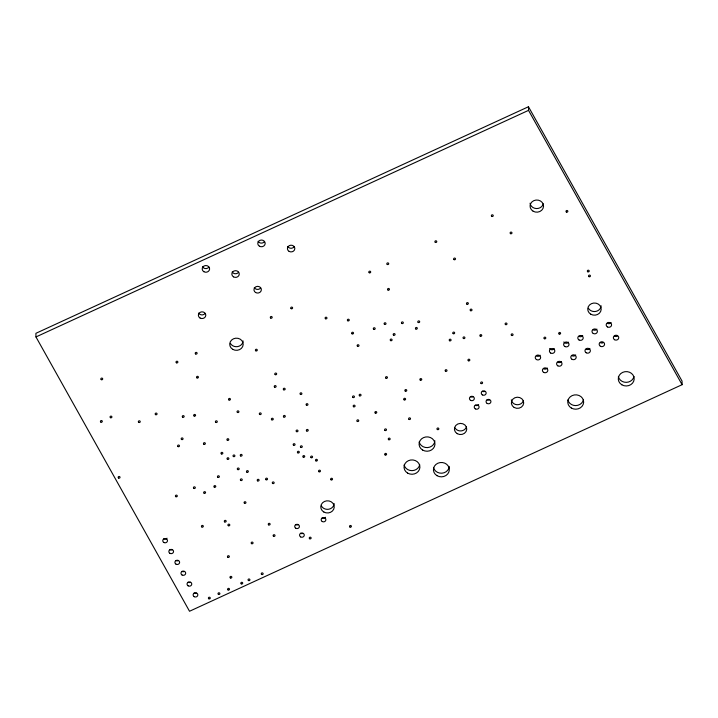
<?xml version="1.0" encoding="UTF-8"?>
<svg xmlns="http://www.w3.org/2000/svg" width="718" height="718" viewBox="0 0 718 718"><rect width="100%" height="100%" fill="white"/><g stroke="black" fill="none" stroke-linecap="round" stroke-linejoin="round"><path stroke-width="1.08" d="M528.475 106.74L35.9 333.314L35.963 336.939L189.525 611.26L682.1 384.686L682.037 381.061L528.475 106.74L528.538 110.366L682.1 384.686M35.963 336.939L528.538 110.366M243.106 340.942A6.731 6.085 -1 0 1 237.766 346.579A6.731 6.085 -1 0 1 230.379 343.392M543.293 203.831A6.731 6.085 -1 0 1 536.364 208.552A6.731 6.085 -1 0 1 530.055 203.203M334.157 503.587A6.731 6.085 -1 0 1 328.817 509.224A6.731 6.085 -1 0 1 321.431 506.028M601.119 305.796A6.731 6.085 -1 0 1 595.778 311.433A6.731 6.085 -1 0 1 588.392 308.237M325.425 517.265A2.36 2.136 -1 0 1 322.158 517.893M302.915 533.393A2.36 2.136 -1 0 1 300.564 533.286M298.06 524.723A2.36 2.136 -1 0 1 295.708 524.607M633.976 376.456A7.952 7.189 -1 0 1 626.249 382.353A7.952 7.189 -1 0 1 618.377 376.663M583.456 399.693A7.952 7.189 -1 0 1 575.728 405.589A7.952 7.189 -1 0 1 567.866 399.899M547.304 368.02A2.701 2.441 -1 0 1 543.562 368.738M561.494 361.486A2.701 2.441 -1 0 1 557.751 362.213M575.683 354.961A2.701 2.441 -1 0 1 571.941 355.679M589.873 348.436A2.701 2.441 -1 0 1 586.13 349.154M603.021 342.755A2.701 2.441 -1 0 1 600.329 342.63M617.211 336.23A2.701 2.441 -1 0 1 614.518 336.105M540.142 355.213A2.701 2.441 -1 0 1 536.4 355.931M554.332 348.688A2.701 2.441 -1 0 1 549.656 348.463M568.521 342.154A2.701 2.441 -1 0 1 563.845 341.939M582.711 335.629A2.701 2.441 -1 0 1 578.968 336.347M596.9 329.104A2.701 2.441 -1 0 1 593.158 329.822M611.09 322.579A2.701 2.441 -1 0 1 607.347 323.297M264.511 241.607A3.707 3.357 -1 0 1 258.094 241.302M294.156 246.759A3.707 3.357 -1 0 1 287.738 246.454M260.697 287.918A3.707 3.357 -1 0 1 254.28 287.613M208.938 267.087A3.707 3.357 -1 0 1 202.53 266.791M238.591 272.239A3.707 3.357 -1 0 1 232.174 271.934M205.124 313.398A3.707 3.357 -1 0 1 198.715 313.093M449.235 466.413A7.943 7.18 -1 0 1 441.902 473.198A7.943 7.18 -1 0 1 433.528 467.535M419.716 464.752A7.943 7.18 -1 0 1 411.988 470.64A7.943 7.18 -1 0 1 404.126 464.95M434.893 440.807A7.943 7.18 -1 0 1 427.56 447.583A7.943 7.18 -1 0 1 419.186 441.92M196.472 593.167A2.36 2.136 -1 0 1 194.12 593.059M190.405 582.325A2.36 2.136 -1 0 1 188.044 582.217M184.329 571.483A2.36 2.136 -1 0 1 181.977 571.366M178.261 560.641A2.36 2.136 -1 0 1 175.91 560.525M172.194 549.8A2.36 2.136 -1 0 1 169.843 549.683M167.034 538.213A2.36 2.136 -1 0 1 163.767 538.841M472.92 396.83A2.441 2.208 -1 0 1 470.487 396.713M484.749 391.391A2.441 2.208 -1 0 1 482.316 391.274M489.523 399.926A2.441 2.208 -1 0 1 487.091 399.809M478.646 404.602A2.441 2.208 -1 0 1 475.271 405.248M523.476 400.402A6.175 5.582 -1 0 1 517.122 404.728A6.175 5.582 -1 0 1 511.333 399.827M466.529 426.591A6.175 5.582 -1 0 1 461.252 430.89A6.175 5.582 -1 0 1 455.006 427.883M232.767 349.352A6.731 6.085 -1 0 0 243.178 344.568A6.731 6.085 -1 0 0 233.422 338.824A6.731 6.085 -1 0 0 232.767 349.352M533.115 211.2A6.731 6.085 -1 0 0 543.526 206.416A6.731 6.085 -1 0 0 533.77 200.672A6.731 6.085 -1 0 0 533.115 211.2M323.818 511.997A6.731 6.085 -1 0 0 334.22 507.213A6.731 6.085 -1 0 0 324.464 501.469A6.731 6.085 -1 0 0 323.818 511.997M590.779 314.206A6.731 6.085 -1 0 0 601.181 309.422A6.731 6.085 -1 0 0 591.435 303.678A6.731 6.085 -1 0 0 590.779 314.206M322.229 521.519A2.36 2.136 -1 0 0 325.873 519.841A2.36 2.136 -1 0 0 322.454 517.831A2.36 2.136 -1 0 0 322.229 521.519M300.627 536.902A2.36 2.136 -1 0 0 304.27 535.233A2.36 2.136 -1 0 0 300.851 533.214A2.36 2.136 -1 0 0 300.627 536.902M295.771 528.233A2.36 2.136 -1 0 0 299.415 526.554A2.36 2.136 -1 0 0 295.995 524.544A2.36 2.136 -1 0 0 295.771 528.233M621.869 384.812A7.952 7.189 -1 0 0 634.165 379.167A7.952 7.189 -1 0 0 622.641 372.382A7.952 7.189 -1 0 0 621.869 384.812M571.357 408.048A7.952 7.189 -1 0 0 583.644 402.403A7.952 7.189 -1 0 0 572.12 395.618A7.952 7.189 -1 0 0 571.357 408.048M293.59 445.25A0.942 0.853 -1 0 0 295.044 444.577A0.942 0.853 -1 0 0 293.68 443.778A0.942 0.853 -1 0 0 293.59 445.25M357.286 421.403A0.942 0.853 -1 0 0 358.749 420.73A0.942 0.853 -1 0 0 357.376 419.931A0.942 0.853 -1 0 0 357.286 421.403M420.299 380.145A0.942 0.853 -1 0 0 421.762 379.472A0.942 0.853 -1 0 0 420.398 378.673A0.942 0.853 -1 0 0 420.299 380.145M463.451 338.483A0.942 0.853 -1 0 0 464.914 337.81A0.942 0.853 -1 0 0 463.541 337.011A0.942 0.853 -1 0 0 463.451 338.483M405.302 391.139A0.942 0.853 -1 0 0 406.765 390.466A0.942 0.853 -1 0 0 405.392 389.659A0.942 0.853 -1 0 0 405.302 391.139M240.772 480.45A0.942 0.853 -1 0 0 242.235 479.777A0.942 0.853 -1 0 0 240.871 478.978A0.942 0.853 -1 0 0 240.772 480.45M227.884 557.276A0.942 0.853 -1 0 0 229.347 556.612A0.942 0.853 -1 0 0 227.983 555.804A0.942 0.853 -1 0 0 227.884 557.276M204.118 493.221A0.942 0.853 -1 0 0 205.572 492.548A0.942 0.853 -1 0 0 204.208 491.749A0.942 0.853 -1 0 0 204.118 493.221M196.965 377.892A0.942 0.853 -1 0 0 198.419 377.219A0.942 0.853 -1 0 0 197.055 376.411A0.942 0.853 -1 0 0 196.965 377.892M100.852 422.103A0.942 0.853 -1 0 0 102.306 421.43A0.942 0.853 -1 0 0 100.942 420.622A0.942 0.853 -1 0 0 100.852 422.103M510.525 233.655A0.942 0.853 -1 0 0 511.979 232.991A0.942 0.853 -1 0 0 510.615 232.183A0.942 0.853 -1 0 0 510.525 233.655M110.464 417.679A0.942 0.853 -1 0 0 111.918 417.005A0.942 0.853 -1 0 0 110.554 416.207A0.942 0.853 -1 0 0 110.464 417.679M387.98 290.027A0.942 0.853 -1 0 0 389.443 289.354A0.942 0.853 -1 0 0 388.07 288.546A0.942 0.853 -1 0 0 387.98 290.027M454.063 259.629A0.942 0.853 -1 0 0 455.517 258.956A0.942 0.853 -1 0 0 454.153 258.157A0.942 0.853 -1 0 0 454.063 259.629M325.514 318.756A0.942 0.853 -1 0 0 326.968 318.092A0.942 0.853 -1 0 0 325.604 317.284A0.942 0.853 -1 0 0 325.514 318.756M255.832 350.815A0.942 0.853 -1 0 0 257.286 350.142A0.942 0.853 -1 0 0 255.922 349.334A0.942 0.853 -1 0 0 255.832 350.815M566.412 212.043A0.942 0.853 -1 0 0 567.866 211.37A0.942 0.853 -1 0 0 566.502 210.571A0.942 0.853 -1 0 0 566.412 212.043M445.546 371.26A0.942 0.853 -1 0 0 447 370.596A0.942 0.853 -1 0 0 445.636 369.788A0.942 0.853 -1 0 0 445.546 371.26M481.114 383.529A0.942 0.853 -1 0 0 482.577 382.865A0.942 0.853 -1 0 0 481.213 382.057A0.942 0.853 -1 0 0 481.114 383.529M468.369 360.759A0.942 0.853 -1 0 0 469.832 360.095A0.942 0.853 -1 0 0 468.459 359.287A0.942 0.853 -1 0 0 468.369 360.759M311.1 457.644A0.942 0.853 -1 0 0 312.563 456.971A0.942 0.853 -1 0 0 311.19 456.172A0.942 0.853 -1 0 0 311.1 457.644M233.44 456.549A0.942 0.853 -1 0 0 234.903 455.885A0.942 0.853 -1 0 0 233.529 455.077A0.942 0.853 -1 0 0 233.44 456.549M359.574 395.806A0.942 0.853 -1 0 0 361.037 395.133A0.942 0.853 -1 0 0 359.664 394.335A0.942 0.853 -1 0 0 359.574 395.806M491.785 216.369A0.942 0.853 -1 0 0 493.239 215.705A0.942 0.853 -1 0 0 491.875 214.897A0.942 0.853 -1 0 0 491.785 216.369M101.256 379.642A0.942 0.853 -1 0 0 102.71 378.978A0.942 0.853 -1 0 0 101.346 378.171A0.942 0.853 -1 0 0 101.256 379.642M195.646 353.956A0.942 0.853 -1 0 0 197.109 353.283A0.942 0.853 -1 0 0 195.736 352.475A0.942 0.853 -1 0 0 195.646 353.956M176.422 362.796A0.942 0.853 -1 0 0 177.884 362.123A0.942 0.853 -1 0 0 176.511 361.316A0.942 0.853 -1 0 0 176.422 362.796M387.262 264.448A0.942 0.853 -1 0 0 388.725 263.775A0.942 0.853 -1 0 0 387.352 262.976A0.942 0.853 -1 0 0 387.262 264.448M369.24 272.741A0.942 0.853 -1 0 0 370.703 272.068A0.942 0.853 -1 0 0 369.33 271.26A0.942 0.853 -1 0 0 369.24 272.741M435.314 242.343A0.942 0.853 -1 0 0 436.777 241.67A0.942 0.853 -1 0 0 435.413 240.871A0.942 0.853 -1 0 0 435.314 242.343M291.149 308.659A0.942 0.853 -1 0 0 292.612 307.986A0.942 0.853 -1 0 0 291.239 307.187A0.942 0.853 -1 0 0 291.149 308.659M270.731 318.056A0.942 0.853 -1 0 0 272.185 317.383A0.942 0.853 -1 0 0 270.821 316.575A0.942 0.853 -1 0 0 270.731 318.056M118.569 478.035A0.942 0.853 -1 0 0 120.023 477.362A0.942 0.853 -1 0 0 118.658 476.564A0.942 0.853 -1 0 0 118.569 478.035M273.54 536.283A0.942 0.853 -1 0 0 275.003 535.61A0.942 0.853 -1 0 0 273.63 534.802A0.942 0.853 -1 0 0 273.54 536.283M248.464 580.539A0.942 0.853 -1 0 0 249.918 579.866A0.942 0.853 -1 0 0 248.554 579.067A0.942 0.853 -1 0 0 248.464 580.539M261.675 574.463A0.942 0.853 -1 0 0 263.138 573.79A0.942 0.853 -1 0 0 261.765 572.982A0.942 0.853 -1 0 0 261.675 574.463M217.886 477.344A0.942 0.853 -1 0 0 219.349 476.671A0.942 0.853 -1 0 0 217.976 475.872A0.942 0.853 -1 0 0 217.886 477.344M309.673 538.751A0.942 0.853 -1 0 0 311.127 538.078A0.942 0.853 -1 0 0 309.763 537.27A0.942 0.853 -1 0 0 309.673 538.751M437.388 429.552A0.942 0.853 -1 0 0 438.842 428.879A0.942 0.853 -1 0 0 437.477 428.081A0.942 0.853 -1 0 0 437.388 429.552M241.257 583.851A0.942 0.853 -1 0 0 242.711 583.187A0.942 0.853 -1 0 0 241.347 582.379A0.942 0.853 -1 0 0 241.257 583.851M228.037 589.936A0.942 0.853 -1 0 0 229.5 589.263A0.942 0.853 -1 0 0 228.127 588.455A0.942 0.853 -1 0 0 228.037 589.936M193.86 488.393A0.942 0.853 -1 0 0 195.314 487.728A0.942 0.853 -1 0 0 193.95 486.921A0.942 0.853 -1 0 0 193.86 488.393M505.526 324.581A0.942 0.853 -1 0 0 506.989 323.908A0.942 0.853 -1 0 0 505.616 323.109A0.942 0.853 -1 0 0 505.526 324.581M511.593 335.423A0.942 0.853 -1 0 0 513.056 334.759A0.942 0.853 -1 0 0 511.692 333.951A0.942 0.853 -1 0 0 511.593 335.423M480.297 336.186A0.942 0.853 -1 0 0 481.76 335.521A0.942 0.853 -1 0 0 480.387 334.714A0.942 0.853 -1 0 0 480.297 336.186M218.425 594.351A0.942 0.853 -1 0 0 219.887 593.687A0.942 0.853 -1 0 0 218.514 592.88A0.942 0.853 -1 0 0 218.425 594.351M208.812 598.776A0.942 0.853 -1 0 0 210.275 598.103A0.942 0.853 -1 0 0 208.911 597.304A0.942 0.853 -1 0 0 208.812 598.776M268.676 524.885A0.942 0.853 -1 0 0 270.13 524.212A0.942 0.853 -1 0 0 268.765 523.413A0.942 0.853 -1 0 0 268.676 524.885M375.308 413.11A0.942 0.853 -1 0 0 376.762 412.446A0.942 0.853 -1 0 0 375.397 411.638A0.942 0.853 -1 0 0 375.308 413.11M404.144 399.854A0.942 0.853 -1 0 0 405.598 399.181A0.942 0.853 -1 0 0 404.234 398.373A0.942 0.853 -1 0 0 404.144 399.854M283.825 417.014A0.942 0.853 -1 0 0 285.288 416.341A0.942 0.853 -1 0 0 283.915 415.542A0.942 0.853 -1 0 0 283.825 417.014M306.505 405.221A0.942 0.853 -1 0 0 307.959 404.548A0.942 0.853 -1 0 0 306.595 403.749A0.942 0.853 -1 0 0 306.505 405.221M259.736 414.466A0.942 0.853 -1 0 0 261.19 413.792A0.942 0.853 -1 0 0 259.826 412.985A0.942 0.853 -1 0 0 259.736 414.466M300.438 394.379A0.942 0.853 -1 0 0 301.892 393.706A0.942 0.853 -1 0 0 300.528 392.908A0.942 0.853 -1 0 0 300.438 394.379M203.885 444.245A0.942 0.853 -1 0 0 205.348 443.571A0.942 0.853 -1 0 0 203.984 442.764A0.942 0.853 -1 0 0 203.885 444.245M201.866 526.985A0.942 0.853 -1 0 0 203.32 526.312A0.942 0.853 -1 0 0 201.955 525.504A0.942 0.853 -1 0 0 201.866 526.985M175.838 496.685A0.942 0.853 -1 0 0 177.292 496.012A0.942 0.853 -1 0 0 175.928 495.214A0.942 0.853 -1 0 0 175.838 496.685M415.857 329.015A0.942 0.853 -1 0 0 417.311 328.35A0.942 0.853 -1 0 0 415.946 327.543A0.942 0.853 -1 0 0 415.857 329.015M390.628 340.619A0.942 0.853 -1 0 0 392.082 339.955A0.942 0.853 -1 0 0 390.718 339.147A0.942 0.853 -1 0 0 390.628 340.619M283.7 389.802A0.942 0.853 -1 0 0 285.163 389.138A0.942 0.853 -1 0 0 283.789 388.33A0.942 0.853 -1 0 0 283.7 389.802M306.765 431.006A0.942 0.853 -1 0 0 308.219 430.333A0.942 0.853 -1 0 0 306.855 429.535A0.942 0.853 -1 0 0 306.765 431.006M246.893 472.184A0.942 0.853 -1 0 0 248.347 471.511A0.942 0.853 -1 0 0 246.983 470.712A0.942 0.853 -1 0 0 246.893 472.184M237.721 469.59A0.942 0.853 -1 0 0 239.175 468.917A0.942 0.853 -1 0 0 237.811 468.109A0.942 0.853 -1 0 0 237.721 469.59M296.534 431.626A0.942 0.853 -1 0 0 297.997 430.953A0.942 0.853 -1 0 0 296.624 430.145A0.942 0.853 -1 0 0 296.534 431.626M418.235 322.472A0.942 0.853 -1 0 0 419.689 321.799A0.942 0.853 -1 0 0 418.325 320.991A0.942 0.853 -1 0 0 418.235 322.472M393.608 335.162A0.942 0.853 -1 0 0 395.071 334.489A0.942 0.853 -1 0 0 393.697 333.682A0.942 0.853 -1 0 0 393.608 335.162M274.662 387.146A0.942 0.853 -1 0 0 276.116 386.472A0.942 0.853 -1 0 0 274.752 385.674A0.942 0.853 -1 0 0 274.662 387.146M194.129 416.009A0.942 0.853 -1 0 0 195.583 415.336A0.942 0.853 -1 0 0 194.219 414.528A0.942 0.853 -1 0 0 194.129 416.009M384.525 324.339A0.942 0.853 -1 0 0 385.988 323.665A0.942 0.853 -1 0 0 384.624 322.858A0.942 0.853 -1 0 0 384.525 324.339M228.97 399.98A0.942 0.853 -1 0 0 230.424 399.316A0.942 0.853 -1 0 0 229.06 398.508A0.942 0.853 -1 0 0 228.97 399.98M215.831 422.39A0.942 0.853 -1 0 0 217.285 421.717A0.942 0.853 -1 0 0 215.921 420.91A0.942 0.853 -1 0 0 215.831 422.39M237.452 412.437A0.942 0.853 -1 0 0 238.914 411.773A0.942 0.853 -1 0 0 237.541 410.965A0.942 0.853 -1 0 0 237.452 412.437M373.719 329.311A0.942 0.853 -1 0 0 375.173 328.638A0.942 0.853 -1 0 0 373.809 327.839A0.942 0.853 -1 0 0 373.719 329.311M182.695 417.176A0.942 0.853 -1 0 0 184.149 416.503A0.942 0.853 -1 0 0 182.785 415.704A0.942 0.853 -1 0 0 182.695 417.176M272.696 483.492A0.942 0.853 -1 0 0 274.15 482.819A0.942 0.853 -1 0 0 272.786 482.02A0.942 0.853 -1 0 0 272.696 483.492M315.929 460.875A0.942 0.853 -1 0 0 317.392 460.211A0.942 0.853 -1 0 0 316.028 459.403A0.942 0.853 -1 0 0 315.929 460.875M275.2 374.625A0.942 0.853 -1 0 0 276.663 373.952A0.942 0.853 -1 0 0 275.29 373.154A0.942 0.853 -1 0 0 275.2 374.625M303.274 457.16A0.942 0.853 -1 0 0 304.728 456.486A0.942 0.853 -1 0 0 303.364 455.679A0.942 0.853 -1 0 0 303.274 457.16M353.606 406.738A0.942 0.853 -1 0 0 355.069 406.065A0.942 0.853 -1 0 0 353.696 405.257A0.942 0.853 -1 0 0 353.606 406.738M240.665 455.957A0.942 0.853 -1 0 0 242.119 455.284A0.942 0.853 -1 0 0 240.754 454.485A0.942 0.853 -1 0 0 240.665 455.957M300.824 447.377A0.942 0.853 -1 0 0 302.278 446.704A0.942 0.853 -1 0 0 300.914 445.905A0.942 0.853 -1 0 0 300.824 447.377M544.352 338.716A0.942 0.853 -1 0 0 545.806 338.043A0.942 0.853 -1 0 0 544.441 337.236A0.942 0.853 -1 0 0 544.352 338.716M227.435 459.314A0.942 0.853 -1 0 0 228.889 458.649A0.942 0.853 -1 0 0 227.525 457.842A0.942 0.853 -1 0 0 227.435 459.314M352.96 397.485A0.942 0.853 -1 0 0 354.423 396.812A0.942 0.853 -1 0 0 353.05 396.013A0.942 0.853 -1 0 0 352.96 397.485M266.055 479.732A0.942 0.853 -1 0 0 267.518 479.059A0.942 0.853 -1 0 0 266.145 478.251A0.942 0.853 -1 0 0 266.055 479.732M228.342 525.711A0.942 0.853 -1 0 0 229.805 525.038A0.942 0.853 -1 0 0 228.432 524.23A0.942 0.853 -1 0 0 228.342 525.711M470.55 310.679A0.942 0.853 -1 0 0 472.004 310.005A0.942 0.853 -1 0 0 470.64 309.198A0.942 0.853 -1 0 0 470.55 310.679M178.019 446.596A0.942 0.853 -1 0 0 179.473 445.932A0.942 0.853 -1 0 0 178.109 445.124A0.942 0.853 -1 0 0 178.019 446.596M347.79 320.784A0.942 0.853 -1 0 0 349.253 320.111A0.942 0.853 -1 0 0 347.88 319.304A0.942 0.853 -1 0 0 347.79 320.784M155.591 414.645A0.942 0.853 -1 0 0 157.054 413.972A0.942 0.853 -1 0 0 155.689 413.164A0.942 0.853 -1 0 0 155.591 414.645M453.202 333.655A0.942 0.853 -1 0 0 454.656 332.981A0.942 0.853 -1 0 0 453.291 332.183A0.942 0.853 -1 0 0 453.202 333.655M587.755 271.763A0.942 0.853 -1 0 0 589.209 271.09A0.942 0.853 -1 0 0 587.845 270.291A0.942 0.853 -1 0 0 587.755 271.763M466.906 304.172A0.942 0.853 -1 0 0 468.36 303.499A0.942 0.853 -1 0 0 466.996 302.691A0.942 0.853 -1 0 0 466.906 304.172M181.591 439.497A0.942 0.853 -1 0 0 183.054 438.824A0.942 0.853 -1 0 0 181.681 438.025A0.942 0.853 -1 0 0 181.591 439.497M138.771 422.381A0.942 0.853 -1 0 0 140.234 421.708A0.942 0.853 -1 0 0 138.87 420.901A0.942 0.853 -1 0 0 138.771 422.381M352.062 333.816A0.942 0.853 -1 0 0 353.525 333.143A0.942 0.853 -1 0 0 352.161 332.335A0.942 0.853 -1 0 0 352.062 333.816M449.621 340.754A0.942 0.853 -1 0 0 451.075 340.081A0.942 0.853 -1 0 0 449.71 339.282A0.942 0.853 -1 0 0 449.621 340.754M588.984 276.654A0.942 0.853 -1 0 0 590.438 275.981A0.942 0.853 -1 0 0 589.074 275.173A0.942 0.853 -1 0 0 588.984 276.654M297.835 452.843A0.942 0.853 -1 0 0 299.298 452.169A0.942 0.853 -1 0 0 297.925 451.362A0.942 0.853 -1 0 0 297.835 452.843M559.142 334.005A0.942 0.853 -1 0 0 560.605 333.331A0.942 0.853 -1 0 0 559.241 332.533A0.942 0.853 -1 0 0 559.142 334.005M221.395 453.92A0.942 0.853 -1 0 0 222.849 453.246A0.942 0.853 -1 0 0 221.485 452.439A0.942 0.853 -1 0 0 221.395 453.92M385.979 378.206A0.942 0.853 -1 0 0 387.442 377.533A0.942 0.853 -1 0 0 386.069 376.735A0.942 0.853 -1 0 0 385.979 378.206M409.045 419.411A0.942 0.853 -1 0 0 410.508 418.738A0.942 0.853 -1 0 0 409.134 417.939A0.942 0.853 -1 0 0 409.045 419.411M385.019 430.459A0.942 0.853 -1 0 0 386.481 429.795A0.942 0.853 -1 0 0 385.108 428.987A0.942 0.853 -1 0 0 385.019 430.459M257.636 480.88A0.942 0.853 -1 0 0 259.09 480.207A0.942 0.853 -1 0 0 257.726 479.4A0.942 0.853 -1 0 0 257.636 480.88M224.716 521.923A0.942 0.853 -1 0 0 226.17 521.25A0.942 0.853 -1 0 0 224.806 520.451A0.942 0.853 -1 0 0 224.716 521.923M349.944 527.039A0.942 0.853 -1 0 0 351.407 526.366A0.942 0.853 -1 0 0 350.043 525.567A0.942 0.853 -1 0 0 349.944 527.039M388.671 439.685A0.942 0.853 -1 0 0 390.134 439.021A0.942 0.853 -1 0 0 388.761 438.213A0.942 0.853 -1 0 0 388.671 439.685M318.989 471.744A0.942 0.853 -1 0 0 320.452 471.071A0.942 0.853 -1 0 0 319.088 470.263A0.942 0.853 -1 0 0 318.989 471.744M357.546 346.291A0.942 0.853 -1 0 0 359 345.627A0.942 0.853 -1 0 0 357.636 344.819A0.942 0.853 -1 0 0 357.546 346.291M401.856 323.477A0.942 0.853 -1 0 0 403.31 322.813A0.942 0.853 -1 0 0 401.945 322.005A0.942 0.853 -1 0 0 401.856 323.477M230.388 577.945A0.942 0.853 -1 0 0 231.851 577.272A0.942 0.853 -1 0 0 230.478 576.464A0.942 0.853 -1 0 0 230.388 577.945M251.587 543.652A0.942 0.853 -1 0 0 253.05 542.979A0.942 0.853 -1 0 0 251.686 542.171A0.942 0.853 -1 0 0 251.587 543.652M214.323 487.163A0.942 0.853 -1 0 0 215.777 486.49A0.942 0.853 -1 0 0 214.413 485.691A0.942 0.853 -1 0 0 214.323 487.163M244.497 503.282A0.942 0.853 -1 0 0 245.951 502.609A0.942 0.853 -1 0 0 244.587 501.81A0.942 0.853 -1 0 0 244.497 503.282M271.799 419.824A0.942 0.853 -1 0 0 273.262 419.15A0.942 0.853 -1 0 0 271.889 418.343A0.942 0.853 -1 0 0 271.799 419.824M227.346 440.269A0.942 0.853 -1 0 0 228.809 439.596A0.942 0.853 -1 0 0 227.435 438.797A0.942 0.853 -1 0 0 227.346 440.269M331.07 479.821A0.942 0.853 -1 0 0 332.524 479.148A0.942 0.853 -1 0 0 331.16 478.35A0.942 0.853 -1 0 0 331.07 479.821M385.135 454.952A0.942 0.853 -1 0 0 386.589 454.279A0.942 0.853 -1 0 0 385.225 453.48A0.942 0.853 -1 0 0 385.135 454.952M543.625 372.355A2.701 2.441 -1 0 0 547.807 370.434A2.701 2.441 -1 0 0 543.894 368.137A2.701 2.441 -1 0 0 543.625 372.355M557.814 365.83A2.701 2.441 -1 0 0 561.997 363.909A2.701 2.441 -1 0 0 558.083 361.603A2.701 2.441 -1 0 0 557.814 365.83M572.013 359.305A2.701 2.441 -1 0 0 576.186 357.385A2.701 2.441 -1 0 0 572.273 355.078A2.701 2.441 -1 0 0 572.013 359.305M586.202 352.78A2.701 2.441 -1 0 0 590.375 350.86A2.701 2.441 -1 0 0 586.462 348.553A2.701 2.441 -1 0 0 586.202 352.78M600.392 346.255A2.701 2.441 -1 0 0 604.565 344.326A2.701 2.441 -1 0 0 600.652 342.028A2.701 2.441 -1 0 0 600.392 346.255M614.581 339.722A2.701 2.441 -1 0 0 618.754 337.801A2.701 2.441 -1 0 0 614.841 335.494A2.701 2.441 -1 0 0 614.581 339.722M536.463 359.556A2.701 2.441 -1 0 0 540.636 357.627A2.701 2.441 -1 0 0 536.723 355.329A2.701 2.441 -1 0 0 536.463 359.556M550.652 353.023A2.701 2.441 -1 0 0 554.826 351.102A2.701 2.441 -1 0 0 550.912 348.795A2.701 2.441 -1 0 0 550.652 353.023M564.842 346.498A2.701 2.441 -1 0 0 569.015 344.577A2.701 2.441 -1 0 0 565.102 342.271A2.701 2.441 -1 0 0 564.842 346.498M579.031 339.973A2.701 2.441 -1 0 0 583.204 338.052A2.701 2.441 -1 0 0 579.291 335.746A2.701 2.441 -1 0 0 579.031 339.973M593.221 333.448A2.701 2.441 -1 0 0 597.394 331.519A2.701 2.441 -1 0 0 593.481 329.221A2.701 2.441 -1 0 0 593.221 333.448M607.41 326.914A2.701 2.441 -1 0 0 611.583 324.994A2.701 2.441 -1 0 0 607.67 322.687A2.701 2.441 -1 0 0 607.41 326.914M259.44 246.211A3.707 3.357 -1 0 0 265.175 243.581A3.707 3.357 -1 0 0 259.799 240.413A3.707 3.357 -1 0 0 259.44 246.211M289.085 251.363A3.707 3.357 -1 0 0 294.82 248.724A3.707 3.357 -1 0 0 289.444 245.565A3.707 3.357 -1 0 0 289.085 251.363M255.626 292.522A3.707 3.357 -1 0 0 261.352 289.884A3.707 3.357 -1 0 0 255.976 286.724A3.707 3.357 -1 0 0 255.626 292.522M203.867 271.7A3.707 3.357 -1 0 0 209.602 269.062A3.707 3.357 -1 0 0 204.226 265.902A3.707 3.357 -1 0 0 203.867 271.7M233.521 276.852A3.707 3.357 -1 0 0 239.256 274.213A3.707 3.357 -1 0 0 233.88 271.045A3.707 3.357 -1 0 0 233.521 276.852M200.053 318.011A3.707 3.357 -1 0 0 205.788 315.373A3.707 3.357 -1 0 0 200.412 312.204A3.707 3.357 -1 0 0 200.053 318.011M437.02 475.684A7.943 7.18 -1 0 0 449.297 470.039A7.943 7.18 -1 0 0 437.783 463.263A7.943 7.18 -1 0 0 437.02 475.684M407.618 473.108A7.943 7.18 -1 0 0 419.895 467.454A7.943 7.18 -1 0 0 408.389 460.687A7.943 7.18 -1 0 0 407.618 473.108M422.678 450.078A7.943 7.18 -1 0 0 434.955 444.424A7.943 7.18 -1 0 0 423.449 437.648A7.943 7.18 -1 0 0 422.678 450.078M194.183 596.676A2.36 2.136 -1 0 0 197.827 595.007A2.36 2.136 -1 0 0 194.407 592.987A2.36 2.136 -1 0 0 194.183 596.676M188.107 585.834A2.36 2.136 -1 0 0 191.76 584.156A2.36 2.136 -1 0 0 188.34 582.145A2.36 2.136 -1 0 0 188.107 585.834M182.04 574.992A2.36 2.136 -1 0 0 185.684 573.314A2.36 2.136 -1 0 0 182.273 571.304A2.36 2.136 -1 0 0 182.04 574.992M175.973 564.151A2.36 2.136 -1 0 0 179.617 562.472A2.36 2.136 -1 0 0 176.197 560.462A2.36 2.136 -1 0 0 175.973 564.151M169.906 553.309A2.36 2.136 -1 0 0 173.55 551.63A2.36 2.136 -1 0 0 170.13 549.62A2.36 2.136 -1 0 0 169.906 553.309M163.83 542.467A2.36 2.136 -1 0 0 167.482 540.789A2.36 2.136 -1 0 0 164.063 538.778A2.36 2.136 -1 0 0 163.83 542.467M470.55 400.339A2.441 2.208 -1 0 0 474.32 398.607A2.441 2.208 -1 0 0 470.784 396.524A2.441 2.208 -1 0 0 470.55 400.339M482.379 394.9A2.441 2.208 -1 0 0 486.149 393.168A2.441 2.208 -1 0 0 482.613 391.086A2.441 2.208 -1 0 0 482.379 394.9M487.154 403.435A2.441 2.208 -1 0 0 490.924 401.703A2.441 2.208 -1 0 0 487.387 399.621A2.441 2.208 -1 0 0 487.154 403.435M475.334 408.874A2.441 2.208 -1 0 0 479.094 407.142A2.441 2.208 -1 0 0 475.567 405.06A2.441 2.208 -1 0 0 475.334 408.874M514.151 407.456A6.175 5.582 -1 0 0 523.691 403.067A6.175 5.582 -1 0 0 514.743 397.808A6.175 5.582 -1 0 0 514.151 407.456M457.195 433.654A6.175 5.582 -1 0 0 466.745 429.265A6.175 5.582 -1 0 0 457.797 423.997A6.175 5.582 -1 0 0 457.195 433.654"/></g></svg>
